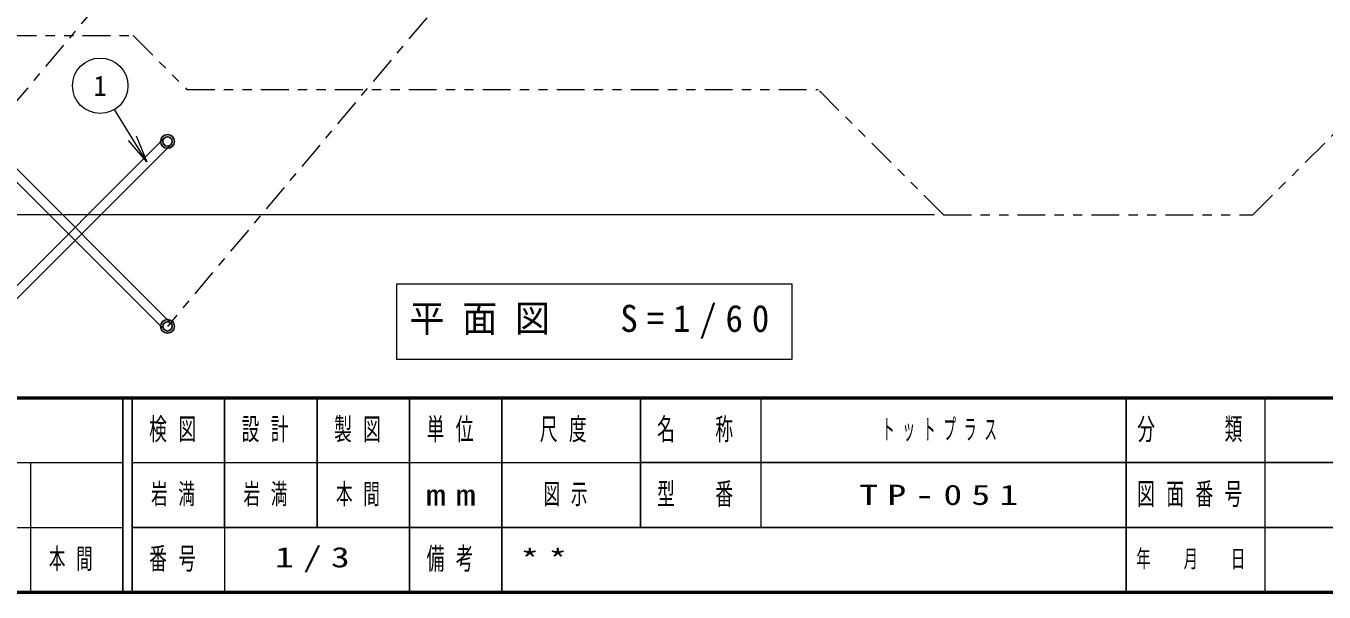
# Model space of a CAD drawing. Units: millimetres on the paper. Extents: x -385 to 0, y -594 to 267.
# Drawn here: x -254 to -113.6, y 0 to 61.2 of the extents above; entities that cross this region are included whole.
import ezdxf
from ezdxf.enums import TextEntityAlignment as Align

# ---------------------------------------------------------------- set-up
doc = ezdxf.new("R2010")
doc.units = ezdxf.units.MM
doc.linetypes.add('USER2', pattern=[6, 3, -1, 1, -1])
doc.linetypes.add('USER3', pattern=[8, 3, -1, 1, -1, 1, -1])
doc.layers.add('1_60', color=2, linetype='Continuous', lineweight=25)
doc.layers.add('LY_3', color=7, linetype='Continuous', lineweight=13)
doc.layers.add('LY_4', color=7, linetype='Continuous')
doc.styles.add('ＭＳ ゴシック', font='')
doc.styles.get('ＭＳ ゴシック').set_extended_font_data('MS Gothic')

msp = doc.modelspace()

# ---------------------------------------------------------------- linework, layer by layer
at = {"layer": '1_60', "color": 7, "linetype": 'USER2', "lineweight": 13}
for p, q in [((-211.348, 105.11), (-258.667, 48.743)), ((-191.348, 85.11), (-238.667, 28.743))]:
    msp.add_line(p, q, dxfattribs=at)
at = {"layer": '1_60', "linetype": 'USER3', "lineweight": 13}
for p, q in [((-303.85, 60.193), (-242.393, 60.193)), ((-242.393, 60.193), (-236.56, 54.36)), ((-121.294, 40.796), (-101.73, 60.36)), ((-236.56, 54.36), (-168.299, 54.36)), ((-154.735, 40.796), (-168.299, 54.36)), ((-154.735, 40.796), (-121.294, 40.796))]:
    msp.add_line(p, q, dxfattribs=at)
at = {"layer": '1_60', "color": 7, "lineweight": 13}
for p, q in [((-240.911, 46.533), (-244.382, 52.211)), ((-242.049, 49.353), (-240.911, 46.533)), ((-240.911, 46.533), (-242.902, 48.832)), ((-240.911, 46.533), (-242.476, 49.092)), ((-155.735, 40.796), (-331.041, 40.796)), ((-213.9, 33.312), (-213.9, 25.178)), ((-171.1, 33.312), (-213.9, 33.312)), ((-171.1, 25.178), (-171.1, 33.312)), ((-213.9, 25.178), (-171.1, 25.178))]:
    msp.add_line(p, q, dxfattribs=at)
at = {"layer": '1_60', "color": 7}
for p, q in [((-259.023, 29.099), (-239.023, 49.1)), ((-239.023, 28.386), (-259.023, 48.387)), ((-258.31, 49.1), (-238.31, 29.099)), ((-238.31, 48.387), (-258.31, 28.386))]:
    msp.add_line(p, q, dxfattribs=at)
at = {"layer": '1_60', "color": 7, "lineweight": 13}
msp.add_circle((-245.947, 54.771), 3, dxfattribs=at)
at = {"layer": '1_60', "color": 7}
for centre, radius in [((-238.666, 48.743), 0.742), ((-238.666, 48.743), 0.504), ((-238.666, 28.743), 0.742), ((-238.666, 28.743), 0.504)]:
    msp.add_circle(centre, radius, dxfattribs=at)
at = {"layer": 'LY_3', "lineweight": 50}
for p, q in [((-385, 21), (0, 21)), ((-385, 0), (0, 0))]:
    msp.add_line(p, q, dxfattribs=at)
at = {"layer": 'LY_3', "color": 211, "lineweight": 25}
for p, q in [((-243.5, 21), (-243.5, 0)), ((-242.5, 21), (-242.5, 0)), ((-232.5, 21), (-232.5, 7)), ((-222.5, 21), (-222.5, 7)), ((-212.5, 21), (-212.5, 0)), ((-202.5, 21), (-202.5, 7)), ((-187.5, 21), (-187.5, 7)), ((-135, 21), (-135, 0)), ((-187.5, 14), (-70, 14)), ((-242.5, 7), (0, 7))]:
    msp.add_line(p, q, dxfattribs=at)
at = {"layer": 'LY_3'}
for p, q in [((-174.5, 21), (-174.5, 7)), ((-120, 21), (-120, 0)), ((-385, 14), (-243.5, 14)), ((-253.5, 14), (-253.5, 0)), ((-242.5, 14), (-187.5, 14)), ((-385, 7), (-243.5, 7)), ((-232.5, 7), (-232.5, 0))]:
    msp.add_line(p, q, dxfattribs=at)
at = {"layer": 'LY_3', "lineweight": 25}
msp.add_line((-202.5, 7), (-202.5, 0), dxfattribs=at)

# ---------------------------------------------------------------- texts
at = {"layer": '1_60', "color": 7, "style": 'ＭＳ ゴシック', "width": 0.95}
msp.add_text('1', height=2.199, dxfattribs=at).set_placement((-245.947, 54.771), align=Align.MIDDLE_CENTER)
at = {"layer": '1_60', "color": 7, "insert": (-212.5, 29.245), "char_height": 2.933, "attachment_point": 4, "style": 'ＭＳ ゴシック'}
msp.add_mtext('\\T1.5;\\W0.95;平面図\u3000S=1/60', dxfattribs=at)
at = {"layer": 'LY_3', "color": 4, "attachment_point": 5, "style": 'ＭＳ ゴシック'}
for s, insert, char_height in [('\\T1.64;\\W0.6;検図', (-237.5, 17.5), 2.346), ('\\T1.64;\\W0.6;設計', (-227.5, 17.5), 2.346), ('\\T1.64;\\W0.6;製図', (-217.5, 17.5), 2.346), ('\\T1.64;\\W0.6;単位', (-207.5, 17.5), 2.346), ('\\T1.64;\\W0.6;尺度', (-195.25, 17.5), 2.346), ('\\T1.64;\\W0.6;名\u3000称', (-181, 17.5), 2.346), ('\\T1.64;\\W0.6;分\u3000\u3000類', (-127.5, 17.5), 2.346), ('\\T1.64;\\W0.6;型\u3000番', (-181, 10.5), 2.346), ('\\T1.64;\\W0.6;図面番号', (-127.5, 10.5), 2.346), ('\\T1.5;\\W1.35;mm', (-207.5, 10.5), 2.346), ('\\T1.64;\\W0.6;番号', (-237.5, 3.5), 2.346), ('\\T1.64;\\W0.6;備考', (-207.5, 3.5), 2.346), ('\\T1.64;\\W0.6;年\u3000月\u3000日', (-127.5, 3.5), 1.906)]:
    msp.add_mtext(s, dxfattribs=dict(at, insert=insert, char_height=char_height))
at = {"layer": 'LY_4', "char_height": 2.199, "style": 'ＭＳ ゴシック'}
for s, insert, attachment_point in [('\\T1.64;\\W0.45;トットプラス', (-154.75, 17.5), 5), ('\\T1.64;\\W0.6;岩満', (-237.5, 10.5), 5), ('\\T1.64;\\W0.6;岩満', (-227.5, 10.5), 5), ('\\T1.64;\\W0.6;本間', (-217.5, 10.5), 5), ('\\T1.64;\\W0.6;図示', (-198, 10.5), 4), ('\\T1.5;\\W1.35;TP-051', (-154.75, 10.5), 5), ('\\T1.64;\\W0.6;本間', (-251.5, 3.5), 4), ('\\T1.5;\\W1.35;1/3', (-222.5, 3.5), 5), ('\\T1.5;\\W1.35;**', (-200.5, 3.5), 4)]:
    msp.add_mtext(s, dxfattribs=dict(at, insert=insert, attachment_point=attachment_point))

doc.saveas('drawing.dxf')
